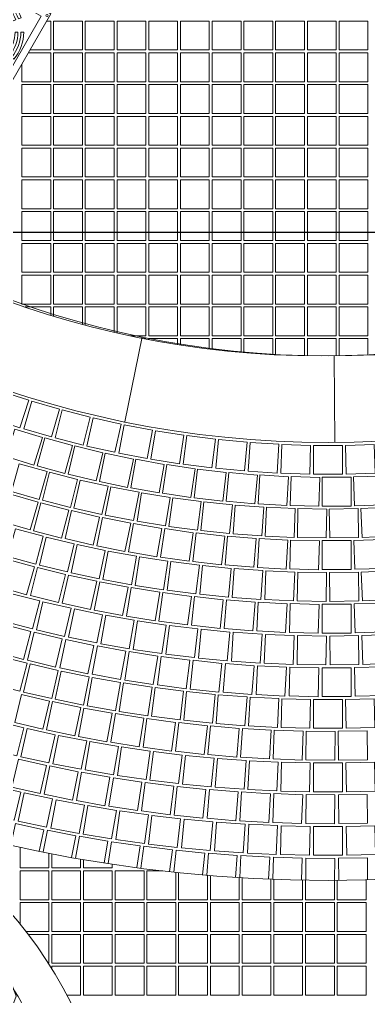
# Model space of a CAD drawing. Header units: millimetres. Extents: x -225363 to 347188, y -782467 to 813415.
# Drawn here: x 17877 to 19087, y 10280 to 13664 of the extents above; entities that cross this region are included whole.
import ezdxf

# ---------------------------------------------------------------- set-up
doc = ezdxf.new("R2010")
doc.units = ezdxf.units.MM
doc.set_wipeout_variables(frame=1)
doc.layers.add('0.06 Trả nước', color=3, linetype='Continuous')
doc.layers.add('Xref SCN', color=8, linetype='Continuous', lineweight=0)

# ---------------------------------------------------------------- blocks, each defined once
blk = doc.blocks.new('*U32')
at = {"layer": 'Xref SCN'}
blk.add_lwpolyline([(0, -150), (0, 150)], dxfattribs=at)
blk = doc.blocks.new('*U33')
at = {"layer": 'Xref SCN', "lineweight": -2}
for p, rotation in [((68159.5, -1124.1), 168.0000000000001), ((68856, -1197.4), 180)]:
    blk.add_blockref('*U32', p, dxfattribs=dict(at, rotation=rotation))
blk = doc.blocks.new('A$C799b0ee6')
at = {"layer": 'Xref SCN', "ltscale": 3}
for points in [[(2160, 1160), (2260, 1160), (2260, 1060), (2160, 1060)], [(2270, 1160), (2370, 1160), (2370, 1060), (2270, 1060)], [(2380, 1160), (2480, 1160), (2480, 1060), (2380, 1060)], [(2490, 1160), (2590, 1160), (2590, 1060), (2490, 1060)], [(2600, 1160), (2700, 1160), (2700, 1060), (2600, 1060)], [(2710, 1160), (2810, 1160), (2810, 1060), (2710, 1060)], [(2820, 1160), (2920, 1160), (2920, 1060), (2820, 1060)], [(2930, 1160), (3030, 1160), (3030, 1060), (2930, 1060)], [(3040, 1160), (3140, 1160), (3140, 1060), (3040, 1060)], [(3150, 1160), (3250, 1160), (3250, 1060), (3150, 1060)], [(3260, 1160), (3360, 1160), (3360, 1060), (3260, 1060)], [(2160, 1050), (2260, 1050), (2260, 950), (2160, 950)], [(2270, 1050), (2370, 1050), (2370, 950), (2270, 950)], [(2380, 1050), (2480, 1050), (2480, 950), (2380, 950)], [(2490, 1050), (2590, 1050), (2590, 950), (2490, 950)], [(2600, 1050), (2700, 1050), (2700, 950), (2600, 950)], [(2710, 1050), (2810, 1050), (2810, 950), (2710, 950)], [(2820, 1050), (2920, 1050), (2920, 950), (2820, 950)], [(2930, 1050), (3030, 1050), (3030, 950), (2930, 950)], [(3040, 1050), (3140, 1050), (3140, 950), (3040, 950)], [(3150, 1050), (3250, 1050), (3250, 950), (3150, 950)], [(3260, 1050), (3360, 1050), (3360, 950), (3260, 950)], [(2160, 940), (2260, 940), (2260, 840), (2160, 840)], [(2270, 940), (2370, 940), (2370, 840), (2270, 840)], [(2380, 940), (2480, 940), (2480, 840), (2380, 840)], [(2490, 940), (2590, 940), (2590, 840), (2490, 840)], [(2600, 940), (2700, 940), (2700, 840), (2600, 840)], [(2710, 940), (2810, 940), (2810, 840), (2710, 840)], [(2820, 940), (2920, 940), (2920, 840), (2820, 840)], [(2930, 940), (3030, 940), (3030, 840), (2930, 840)], [(3040, 940), (3140, 940), (3140, 840), (3040, 840)], [(3150, 940), (3250, 940), (3250, 840), (3150, 840)], [(3260, 940), (3360, 940), (3360, 840), (3260, 840)], [(2160, 830), (2260, 830), (2260, 730), (2160, 730)], [(2270, 830), (2370, 830), (2370, 730), (2270, 730)], [(2380, 830), (2480, 830), (2480, 730), (2380, 730)], [(2490, 830), (2590, 830), (2590, 730), (2490, 730)], [(2600, 830), (2700, 830), (2700, 730), (2600, 730)], [(2710, 830), (2810, 830), (2810, 730), (2710, 730)], [(2820, 830), (2920, 830), (2920, 730), (2820, 730)], [(2930, 830), (3030, 830), (3030, 730), (2930, 730)], [(3040, 830), (3140, 830), (3140, 730), (3040, 730)], [(3150, 830), (3250, 830), (3250, 730), (3150, 730)], [(3260, 830), (3360, 830), (3360, 730), (3260, 730)], [(2160, 720), (2260, 720), (2260, 620), (2160, 620)], [(2270, 720), (2370, 720), (2370, 620), (2270, 620)], [(2380, 720), (2480, 720), (2480, 620), (2380, 620)], [(2490, 720), (2590, 720), (2590, 620), (2490, 620)], [(2600, 720), (2700, 720), (2700, 620), (2600, 620)], [(2710, 720), (2810, 720), (2810, 620), (2710, 620)], [(2820, 720), (2920, 720), (2920, 620), (2820, 620)], [(2930, 720), (3030, 720), (3030, 620), (2930, 620)], [(3040, 720), (3140, 720), (3140, 620), (3040, 620)], [(3150, 720), (3250, 720), (3250, 620), (3150, 620)], [(3260, 720), (3360, 720), (3360, 620), (3260, 620)], [(2160, 610), (2260, 610), (2260, 510), (2160, 510)], [(2270, 610), (2370, 610), (2370, 510), (2270, 510)], [(2380, 610), (2480, 610), (2480, 510), (2380, 510)], [(2490, 610), (2590, 610), (2590, 510), (2490, 510)], [(2600, 610), (2700, 610), (2700, 510), (2600, 510)], [(2710, 610), (2810, 610), (2810, 510), (2710, 510)], [(2820, 610), (2920, 610), (2920, 510), (2820, 510)], [(2930, 610), (3030, 610), (3030, 510), (2930, 510)], [(3040, 610), (3140, 610), (3140, 510), (3040, 510)], [(3150, 610), (3250, 610), (3250, 510), (3150, 510)], [(3260, 610), (3360, 610), (3360, 510), (3260, 510)], [(2160, 500), (2260, 500), (2260, 400), (2160, 400)], [(2270, 500), (2370, 500), (2370, 400), (2270, 400)], [(2380, 500), (2480, 500), (2480, 400), (2380, 400)], [(2490, 500), (2590, 500), (2590, 400), (2490, 400)], [(2600, 500), (2700, 500), (2700, 400), (2600, 400)], [(2710, 500), (2810, 500), (2810, 400), (2710, 400)], [(2820, 500), (2920, 500), (2920, 400), (2820, 400)], [(2930, 500), (3030, 500), (3030, 400), (2930, 400)], [(3040, 500), (3140, 500), (3140, 400), (3040, 400)], [(3150, 500), (3250, 500), (3250, 400), (3150, 400)], [(3260, 500), (3360, 500), (3360, 400), (3260, 400)], [(2160, 390), (2260, 390), (2260, 290), (2160, 290)], [(2270, 390), (2370, 390), (2370, 290), (2270, 290)], [(2380, 390), (2480, 390), (2480, 290), (2380, 290)], [(2490, 390), (2590, 390), (2590, 290), (2490, 290)], [(2600, 390), (2700, 390), (2700, 290), (2600, 290)], [(2710, 390), (2810, 390), (2810, 290), (2710, 290)], [(2820, 390), (2920, 390), (2920, 290), (2820, 290)], [(2930, 390), (3030, 390), (3030, 290), (2930, 290)], [(3040, 390), (3140, 390), (3140, 290), (3040, 290)], [(3150, 390), (3250, 390), (3250, 290), (3150, 290)], [(3260, 390), (3360, 390), (3360, 290), (3260, 290)], [(2160, 280), (2260, 280), (2260, 180), (2160, 180)], [(2270, 280), (2370, 280), (2370, 180), (2270, 180)], [(2380, 280), (2480, 280), (2480, 180), (2380, 180)], [(2490, 280), (2590, 280), (2590, 180), (2490, 180)], [(2600, 280), (2700, 280), (2700, 180), (2600, 180)], [(2710, 280), (2810, 280), (2810, 180), (2710, 180)], [(2820, 280), (2920, 280), (2920, 180), (2820, 180)], [(2930, 280), (3030, 280), (3030, 180), (2930, 180)], [(3040, 280), (3140, 280), (3140, 180), (3040, 180)], [(3150, 280), (3250, 280), (3250, 180), (3150, 180)], [(3260, 280), (3360, 280), (3360, 180), (3260, 180)], [(2600, 170), (2700, 170), (2700, 70), (2600, 70)], [(2710, 170), (2810, 170), (2810, 70), (2710, 70)], [(2820, 170), (2920, 170), (2920, 70), (2820, 70)], [(2930, 170), (3030, 170), (3030, 70), (2930, 70)], [(3040, 170), (3140, 170), (3140, 70), (3040, 70)], [(3150, 170), (3250, 170), (3250, 70), (3150, 70)], [(3260, 170), (3360, 170), (3360, 70), (3260, 70)]]:
    blk.add_lwpolyline(points, close=True, dxfattribs=at)
for points in [[(2170.9, 170), (2260, 170), (2260, 141.2)], [(2270, 138.1), (2270, 170), (2370, 170), (2370, 109.5)], [(2380, 106.8), (2380, 170), (2480, 170), (2480, 82)], [(2490, 79.8), (2490, 170), (2590, 170), (2590, 70), (2534.3, 70)], [(2583.2, 60), (2590, 60), (2590, 58.7)], [(2600, 56.8), (2600, 60), (2700, 60), (2700, 39.3)], [(2710, 37.7), (2710, 60), (2810, 60), (2810, 23.9)], [(2820, 22.6), (2820, 60), (2920, 60), (2920, 12.3)], [(2930, 11.4), (2930, 60), (3030, 60), (3030, 4.5)], [(3040, 4), (3040, 60), (3140, 60), (3140, 0.6)], [(3150, 0.4), (3150, 60), (3250, 60), (3250, 0.4)], [(3260, 0.6), (3260, 60), (3360, 60), (3360, 4)]]:
    blk.add_lwpolyline(points, dxfattribs=at)
at = {"layer": 'Xref SCN'}
blk.add_circle((3200, 3200), 3200, dxfattribs=at)
blk = doc.blocks.new('A$C1eec7c62')
blk.add_wipeout([(0, 350), (350, 350), (350, 0), (0, 0)]).dxf.layer = 'Xref SCN'
at = {"layer": 'Xref SCN'}
h = blk.add_hatch(color=256, dxfattribs=at)
edge = h.paths.add_edge_path()
edge.add_ellipse((130.9, 205.1), major_axis=(-6.6, 4.5), ratio=1, start_angle=0, end_angle=360)
h = blk.add_hatch(color=256, dxfattribs=at)
edge = h.paths.add_edge_path()
edge.add_ellipse((151.8, 223.1), major_axis=(-6.6, 4.5), ratio=1, start_angle=0, end_angle=360)
h = blk.add_hatch(color=256, dxfattribs=at)
edge = h.paths.add_edge_path()
edge.add_ellipse((179, 228.3), major_axis=(-6.6, 4.5), ratio=1, start_angle=0, end_angle=360)
h = blk.add_hatch(color=256, dxfattribs=at)
edge = h.paths.add_edge_path()
edge.add_ellipse((205.1, 219.1), major_axis=(-6.6, 4.5), ratio=1, start_angle=0, end_angle=360)
h = blk.add_hatch(color=256, dxfattribs=at)
edge = h.paths.add_edge_path()
edge.add_ellipse((223.1, 198.2), major_axis=(-6.6, 4.5), ratio=1, start_angle=0, end_angle=360)
h = blk.add_hatch(color=256, dxfattribs=at)
edge = h.paths.add_edge_path()
edge.add_ellipse((121.7, 179), major_axis=(-6.6, 4.5), ratio=1, start_angle=0, end_angle=360)
h = blk.add_hatch(color=256, dxfattribs=at)
edge = h.paths.add_edge_path()
edge.add_ellipse((228.3, 171), major_axis=(-6.6, 4.5), ratio=1, start_angle=0, end_angle=360)
h = blk.add_hatch(color=256, dxfattribs=at)
edge = h.paths.add_edge_path()
edge.add_ellipse((126.9, 151.8), major_axis=(-6.6, 4.5), ratio=1, start_angle=0, end_angle=360)
h = blk.add_hatch(color=256, dxfattribs=at)
edge = h.paths.add_edge_path()
edge.add_ellipse((144.9, 130.9), major_axis=(-6.6, 4.5), ratio=1, start_angle=0, end_angle=360)
h = blk.add_hatch(color=256, dxfattribs=at)
edge = h.paths.add_edge_path()
edge.add_ellipse((219.1, 144.9), major_axis=(-6.6, 4.5), ratio=1, start_angle=0, end_angle=360)
h = blk.add_hatch(color=256, dxfattribs=at)
edge = h.paths.add_edge_path()
edge.add_ellipse((171, 121.7), major_axis=(-6.6, 4.5), ratio=1, start_angle=0, end_angle=360)
h = blk.add_hatch(color=256, dxfattribs=at)
edge = h.paths.add_edge_path()
edge.add_ellipse((198.2, 126.9), major_axis=(-6.6, 4.5), ratio=1, start_angle=0, end_angle=360)
for p, q in [((0, 350), (350, 350)), ((350, 0), (350, 350)), ((355, 350), (355, 350)), ((355, 350), (355, 350)), ((236.1, 247.8), (268.2, 286.1)), ((92.7, 222.5), (49.4, 247.5)), ((170.7, 256.3), (170.5, 254.2)), ((170.5, 254.2), (172.3, 253)), ((172.6, 257.2), (170.7, 256.3)), ((172.3, 253), (174.2, 253.9)), ((174.3, 256), (172.6, 257.2)), ((174.2, 253.9), (174.3, 256)), ((257.3, 222.5), (300.6, 247.5)), ((102.6, 214), (102.4, 211.9)), ((102.4, 211.9), (104.2, 210.7)), ((104.5, 215), (102.6, 214)), ((104.2, 210.7), (106.1, 211.6)), ((106.2, 213.8), (104.5, 215)), ((106.1, 211.6), (106.2, 213.8)), ((241.4, 218.5), (241.2, 216.4)), ((241.2, 216.4), (242.9, 215.2)), ((243.3, 219.4), (241.4, 218.5)), ((242.9, 215.2), (244.9, 216.1)), ((245, 218.2), (243.3, 219.4)), ((244.9, 216.1), (245, 218.2)), ((81.4, 191.5), (32.2, 200.2)), ((149.5, 193.7), (148.3, 192)), ((148.3, 192), (149.2, 190)), ((149.2, 190), (151.3, 189.9)), ((151.6, 193.5), (149.5, 193.7)), ((151.3, 189.9), (152.5, 191.6)), ((152.5, 191.6), (151.6, 193.5)), ((190, 200.8), (189.9, 198.7)), ((189.9, 198.7), (191.6, 197.5)), ((191.9, 201.7), (190, 200.8)), ((191.6, 197.5), (193.5, 198.4)), ((193.7, 200.5), (191.9, 201.7)), ((193.5, 198.4), (193.7, 200.5)), ((156.5, 151.6), (156.3, 149.5)), ((156.3, 149.5), (158, 148.3)), ((158.4, 152.5), (156.5, 151.6)), ((158, 148.3), (160, 149.2)), ((160.1, 151.3), (158.4, 152.5)), ((160, 149.2), (160.1, 151.3)), ((198.7, 160.1), (197.5, 158.4)), ((197.5, 158.4), (198.4, 156.5)), ((198.4, 156.5), (200.5, 156.3)), ((200.8, 160), (198.7, 160.1)), ((200.5, 156.3), (201.7, 158.1)), ((201.7, 158.1), (200.8, 160)), ((243.9, 138.4), (243.8, 136.2)), ((243.8, 136.2), (245.5, 135)), ((245.8, 139.3), (243.9, 138.4)), ((245.5, 135), (247.4, 136)), ((247.6, 138.1), (245.8, 139.3)), ((247.4, 136), (247.6, 138.1)), ((105.1, 133.9), (105, 131.8)), ((105, 131.8), (106.7, 130.6)), ((107.1, 134.8), (105.1, 133.9)), ((106.7, 130.6), (108.6, 131.5)), ((108.8, 133.6), (107.1, 134.8)), ((108.6, 131.5), (108.8, 133.6)), ((175, 80), (175, 30)), ((175.8, 96.1), (175.7, 94)), ((175.7, 94), (177.4, 92.8)), ((177.7, 97), (175.8, 96.1)), ((177.4, 92.8), (179.3, 93.7)), ((179.5, 95.8), (177.7, 97)), ((179.3, 93.7), (179.5, 95.8)), ((207.5, 85.7), (224.6, 38.7)), ((0, 0), (350, 0))]:
    blk.add_line(p, q, dxfattribs=at)
for points in [[(0, 350), (350, 350), (350, 0), (0, 0), (0, 350)], [(125.4, 311.3), (128.8, 301.9)], [(175, 320), (175, 310)], [(132.2, 292.5), (135.7, 283.1)], [(139.1, 273.7), (142.5, 264.3)], [(175, 300), (175, 290)], [(175, 280), (175, 270)], [(278.4, 156.8), (268.6, 158.5)], [(298.1, 153.3), (288.3, 155)], [(317.8, 149.8), (307.9, 151.6)], [(49.4, 102.5), (58.1, 107.5)], [(66.7, 112.5), (75.4, 117.5)], [(84.1, 122.5), (92.7, 127.5)], [(107.5, 94.6), (113.9, 102.2)], [(265.9, 122.5), (257.3, 127.5)], [(283.3, 112.5), (274.6, 117.5)], [(300.6, 102.5), (291.9, 107.5)], [(81.8, 63.9), (88.2, 71.6)], [(94.6, 79.2), (101.1, 86.9)]]:
    blk.add_lwpolyline(points, dxfattribs=at)
at = {"layer": 'Xref SCN', "ltscale": 0.2}
blk.add_lwpolyline([(25, 325), (325, 325), (325, 25), (25, 25)], close=True, dxfattribs=at)
at = {"layer": 'Xref SCN'}
for centre, radius in [((7.4, 335.1), 4), ((338.1, 335.1), 4), ((175, 175), 70), ((175, 253.9), 4), ((106.6, 214.5), 4), ((243.4, 214.5), 4), ((106.6, 135.5), 4), ((243.4, 135.5), 4), ((175, 96.1), 4), ((8.1, 12), 4), ((337, 9), 4)]:
    blk.add_circle(centre, radius, dxfattribs=at)
for radius, start, end in [(145, 109.9999, 150.0001), (145, 50.0002, 90), (135, 50.0002, 90), (135, 109.9999, 150.0001), (125, 109.9999, 150.0001), (115, 109.9999, 150.0001), (105, 109.9999, 150.0001), (125, 50.0002, 90), (115, 50.0002, 90), (105, 50.0002, 90), (95, 109.9999, 150.0001), (95, 50.0002, 90), (125, 350.0001, 29.9999), (135, 350.0001, 29.9999), (145, 350.0001, 29.9999), (95, 350.0001, 29.9999), (105, 350.0001, 29.9999), (115, 350.0001, 29.9999), (145, 170.0001, 209.9999), (135, 170.0001, 209.9999), (125, 170.0001, 209.9999), (115, 170.0001, 209.9999), (105, 170.0001, 209.9999), (95, 170.0001, 209.9999), (95, 230.0002, 270), (95, 289.9999, 330.0001), (105, 289.9999, 330.0001), (115, 289.9999, 330.0001), (125, 289.9999, 330.0001), (135, 289.9999, 330.0001), (145, 289.9999, 330.0001), (135, 230.0002, 270), (125, 230.0002, 270), (115, 230.0002, 270), (105, 230.0002, 270), (145, 230.0002, 270)]:
    blk.add_arc((175, 175), radius, start, end, dxfattribs=at)
for centre, major_axis, start_param, end_param in [((175, 175), (-70.1, 47.8), 0.000003, 6.283188), ((175, 175), (-57.9, 39.5), 0.000003, 6.283188), ((172.4, 255.1), (-2.65, 1.81), -0.000044, 6.283141), ((179, 228.3), (-7.13, 4.86), -0.000014, 6.283171), ((104.3, 212.8), (-2.65, 1.81), -5.868028889799426e-05, 6.283126626890688), ((130.9, 205.1), (-7.13, 4.86), 0.000026, 6.283211), ((175, 175), (-30.3, 20.7), -0.000005, 6.28318), ((151.8, 223.1), (-7.13, 4.86), -1.475791678839933e-05, 6.283170549262798), ((191.8, 199.6), (-2.65, 1.81), 0.000045, 6.28323), ((205.1, 219.1), (-7.13, 4.86), 0.000026, 6.283211), ((223.1, 198.2), (-7.13, 4.86), -0.000019, 6.283166), ((243.1, 217.3), (-2.65, 1.81), 0.000045, 6.28323), ((121.7, 179), (-7.13, 4.86), -0.00001, 6.283175), ((150.4, 191.8), (-2.65, 1.81), -0.000044, 6.283141), ((175, 175), (-18.9, 12.9), -0.000003, 6.283182), ((175, 175), (-15.6, 10.6), 7.286986740018264e-06, 6.283192594166326), ((175, 175), (-12.3, 8.4), -0.000003, 6.283182), ((175, 175), (-8.92, 6.09), 1.922862289727156e-05, 6.283204535802484), ((175, 175), (-5.58, 3.81), 5.369205818617218e-06, 6.283190676385405), ((228.3, 171), (-7.13, 4.86), 0.000026, 6.283211), ((106.9, 132.7), (-2.65, 1.81), -4.668868484158928e-05, 6.283138618494744), ((126.9, 151.8), (-7.13, 4.86), 0.000026, 6.283211), ((144.9, 130.9), (-7.13, 4.86), -0.000019, 6.283166), ((158.2, 150.4), (-2.65, 1.81), 0.000031, 6.283216), ((198.2, 126.9), (-7.13, 4.86), -1.380038722897936e-05, 6.283171506792357), ((199.6, 158.2), (-2.65, 1.81), 0.000045, 6.28323), ((219.1, 144.9), (-7.13, 4.86), -0.000014, 6.283171), ((245.7, 137.2), (-2.65, 1.81), -0.000044, 6.283141), ((171, 121.7), (-7.13, 4.86), 0.000014, 6.283199), ((177.6, 94.9), (-2.65, 1.81), -0.000044, 6.283141)]:
    blk.add_ellipse(centre, major_axis=major_axis, ratio=1, start_param=start_param, end_param=end_param, dxfattribs=at)
at = {"layer": 'Xref SCN', "ltscale": 300}
for centre, start_param, end_param in [((130.9, 205.1), 0.108264, 6.391449), ((151.8, 223.1), -0.415302, 5.867883), ((179, 228.3), -0.938898, 5.344287), ((205.1, 219.1), -1.462493555558416, 4.82069175162117), ((223.1, 198.2), 4.297085, 10.58027), ((121.7, 179), 0.6318992119766498, 6.915084519156236), ((228.3, 171), 3.773489, 10.056674), ((126.9, 151.8), 1.155512, 7.438697), ((144.9, 130.9), 1.679084, 7.962269), ((198.2, 126.9), 2.726291, 9.009476), ((219.1, 144.9), 3.249895256356988, 9.533080563536574), ((171, 121.7), 2.202694423981698, 8.485879731161283)]:
    blk.add_ellipse(centre, major_axis=(-6.6, 4.5), ratio=1, start_param=start_param, end_param=end_param, dxfattribs=at)
blk = doc.blocks.new('*U72')
at = {"layer": 'Xref SCN', "ltscale": 3}
blk.add_blockref('A$C1eec7c62', (-177.5, -175), dxfattribs=at)
blk = doc.blocks.new('*U73')
at = {"layer": 'Xref SCN', "lineweight": -2, "rotation": 120}
blk.add_blockref('*U72', (1255670.1, 376515.6), dxfattribs=at)
blk = doc.blocks.new('A$C2f154b3d')
at = {"layer": 'Xref SCN'}
for radius in [3500, 3200]:
    blk.add_circle((3500, 3500), radius, dxfattribs=at)
at = {"layer": 'Xref SCN', "rotation": 0.385556068999002}
blk.add_blockref('*U33', (-65340, 884.1), dxfattribs=at)
at = {"layer": 'Xref SCN', "ltscale": 3}
blk.add_blockref('A$C799b0ee6', (278.5, 299.9), dxfattribs=at)
at = {"layer": 'Xref SCN', "rotation": 30}
blk.add_blockref('*U73', (-896886.6, -952484.3), dxfattribs=at)
blk = doc.blocks.new('A$Cf999fc33')
at = {"layer": 'Xref SCN', "ltscale": 100}
for points in [[(73.8, 192), (72.9, 226.1), (69.8, 260.7), (91.3, 250.4), (102.2, 189.5), (118.9, 226.3), (111.2, 262.2), (95.5, 295.2), (81.4, 306.1), (114.3, 302.5), (153.8, 268.1), (175, 209.5), (152.7, 179)], [(175.7, 221.4), (187.8, 249.7), (189.2, 292.9), (224.7, 252.3), (213.8, 228.5), (237.7, 246.5), (264.5, 266.2), (347.4, 259.4), (296.1, 229.1), (267.6, 212.3), (240.1, 171), (241.5, 139.2)], [(303.3, 200.7), (368.1, 208.2), (392.7, 238.1), (395.6, 249.5), (410.7, 223.8), (398.6, 185.8), (435.6, 207.7), (437.5, 233.8), (474.2, 207.5), (468.8, 158.1), (509.8, 176.6), (524.2, 214), (559.1, 171.1), (551.5, 132), (515, 102.7)], [(0, 186.8), (53.1, 149), (60.2, 110.9), (57.3, 99.6), (83, 114.7), (90.6, 153.9), (112.5, 116.8), (101.6, 93), (146.5, 98.4), (165.5, 144.3), (192.5, 108.3), (187.1, 68.6), (238.4, 89.3), (250.5, 127.2), (232.7, 170.5)], [(393.6, 129.1), (396.2, 92.2), (384.7, 66.1), (361.8, 43), (350.9, 28.9), (347.9, 82.9), (363.9, 98.1), (345.2, 100.5), (312.6, 67.8), (307.4, 47.4), (291.6, 70.7), (304.9, 103.6), (324.8, 115.4), (277.6, 100.9), (267.6, 52.7), (256.4, 75), (255, 116.4), (275.7, 149.8)], [(526.9, 111.7), (501.6, 50.6), (460.6, 41.8), (430.4, 27.8), (425.7, 0), (459.3, 17.9), (496.2, 10.9), (537.2, 29.3), (587.9, 57.4)]]:
    blk.add_lwpolyline(points, dxfattribs=at)
blk = doc.blocks.new('*U68')
at = {"layer": 'Xref SCN'}
blk.add_lwpolyline([(0, -150), (0, 150)], dxfattribs=at)
blk = doc.blocks.new('*U69')
at = {"layer": 'Xref SCN', "lineweight": -2}
for p, rotation in [((68159.5, -1124.1), 168.0000000000001), ((68856, -1197.4), 180)]:
    blk.add_blockref('*U68', p, dxfattribs=dict(at, rotation=rotation))
blk = doc.blocks.new('*U62')
at = {"layer": 'Xref SCN', "ltscale": 3}
blk.add_lwpolyline([(-50, 50), (50, 50), (50, -50), (-50, -50)], close=True, dxfattribs=at)
blk = doc.blocks.new('*U53')
at = {"layer": 'Xref SCN', "lineweight": -2}
for p, rotation in [((1121881.2, 394918.9), 162.0000000000001), ((1121988.1, 394886), 163.8), ((1122096, 394856.5), 165.6), ((1122204.8, 394830.4), 167.4000000000001), ((1122314.3, 394807.7), 169.2000000000001), ((1122424.4, 394788.5), 171.0000000000001), ((1122535.2, 394772.7), 172.8000000000001), ((1122646.3, 394760.5), 174.6000000000001), ((1122757.8, 394751.7), 176.4000000000002), ((1122869.5, 394746.4), 178.2000000000001), ((1122981.4, 394744.7), 180), ((1123093.2, 394746.4), 181.7999999999997)]:
    blk.add_blockref('*U62', p, dxfattribs=dict(at, rotation=rotation))
blk = doc.blocks.new('*U54')
at = {"layer": 'Xref SCN', "ltscale": 3}
blk.add_lwpolyline([(-50, 50), (50, 50), (50, -50), (-50, -50)], close=True, dxfattribs=at)
blk = doc.blocks.new('*U55')
at = {"layer": 'Xref SCN', "lineweight": -2}
for p, rotation in [((1121928.3, 394788.9), 162.8571428571428), ((1122033.9, 394758.9), 164.5714285714286), ((1122140.4, 394732.2), 166.2857142857142), ((1122247.7, 394708.6), 168.0000000000001), ((1122355.6, 394688.3), 169.7142857142857), ((1122464, 394671.2), 171.4285714285715), ((1122573, 394657.3), 173.1428571428572), ((1122682.3, 394646.7), 174.8571428571429), ((1122791.8, 394639.4), 176.5714285714287), ((1122901.5, 394635.4), 178.2857142857144), ((1123011.4, 394634.7), 180), ((1123121.1, 394637.2), 181.7142857142856)]:
    blk.add_blockref('*U54', p, dxfattribs=dict(at, rotation=rotation))
blk = doc.blocks.new('*U56')
at = {"layer": 'Xref SCN', "ltscale": 3}
blk.add_lwpolyline([(-50, 50), (50, 50), (50, -50), (-50, -50)], close=True, dxfattribs=at)
blk = doc.blocks.new('*U57')
at = {"layer": 'Xref SCN', "lineweight": -2}
for p, rotation in [((1121945.3, 394669.4), 164.093023255814), ((1122052, 394640.7), 165.7674418604652), ((1122159.5, 394615.1), 167.4418604651163), ((1122267.6, 394592.6), 169.1162790697675), ((1122376.4, 394573.4), 170.7906976744187), ((1122485.7, 394557.3), 172.4651162790699), ((1122595.4, 394544.4), 174.139534883721), ((1122705.4, 394534.7), 175.8139534883722), ((1122815.7, 394528.3), 177.4883720930233), ((1122926.1, 394525.1), 179.1627906976747), ((1123036.6, 394525.1), 180.8372093023253), ((1123147, 394528.3), 182.5116279069765)]:
    blk.add_blockref('*U56', p, dxfattribs=dict(at, rotation=rotation))
blk = doc.blocks.new('*U58')
at = {"layer": 'Xref SCN', "ltscale": 3}
blk.add_lwpolyline([(-50, 50), (50, 50), (50, -50), (-50, -50)], close=True, dxfattribs=at)
blk = doc.blocks.new('*U59')
at = {"layer": 'Xref SCN', "lineweight": -2}
for p, rotation in [((1121914.2, 394563.8), 163.6363636363637), ((1122021.5, 394534.8), 165.2727272727274), ((1122129.5, 394509), 166.909090909091), ((1122238.2, 394486.2), 168.5454545454546), ((1122347.6, 394466.5), 170.1818181818182), ((1122457.4, 394450), 171.8181818181819), ((1122567.7, 394436.6), 173.4545454545456), ((1122678.4, 394426.4), 175.0909090909093), ((1122789.2, 394419.3), 176.7272727272728), ((1122900.3, 394415.4), 178.3636363636366), ((1123011.4, 394414.7), 180), ((1123122.4, 394417.1), 181.6363636363634)]:
    blk.add_blockref('*U58', p, dxfattribs=dict(at, rotation=rotation))
blk = doc.blocks.new('*U60')
at = {"layer": 'Xref SCN', "ltscale": 3}
blk.add_lwpolyline([(-50, 50), (50, 50), (50, -50), (-50, -50)], close=True, dxfattribs=at)
blk = doc.blocks.new('*U61')
at = {"layer": 'Xref SCN', "lineweight": -2}
for p, rotation in [((1121932.6, 394444.6), 164.8000000000001), ((1122040.8, 394416.8), 166.4000000000001), ((1122149.7, 394392.1), 168.0000000000001), ((1122259.3, 394370.4), 169.6), ((1122369.4, 394351.7), 171.2), ((1122480, 394336.2), 172.8000000000001), ((1122591, 394323.7), 174.4000000000001), ((1122702.3, 394314.4), 176.0000000000002), ((1122813.8, 394308.2), 177.6000000000001), ((1122925.5, 394305), 179.2000000000001), ((1123037.2, 394305), 180.7999999999999), ((1123148.9, 394308.2), 182.3999999999999)]:
    blk.add_blockref('*U60', p, dxfattribs=dict(at, rotation=rotation))
blk = doc.blocks.new('*U35')
at = {"layer": 'Xref SCN', "ltscale": 3}
blk.add_lwpolyline([(-50, 50), (50, 50), (50, -50), (-50, -50)], close=True, dxfattribs=at)
blk = doc.blocks.new('*U36')
at = {"layer": 'Xref SCN', "lineweight": -2}
for p, rotation in [((1121901.4, 394339), 164.3478260869566), ((1122010.1, 394311), 165.9130434782609), ((1122119.5, 394285.9), 167.4782608695653), ((1122229.6, 394263.9), 169.0434782608696), ((1122340.3, 394244.8), 170.6086956521739), ((1122451.4, 394228.9), 172.1739130434783), ((1122563, 394215.9), 173.7391304347828), ((1122674.8, 394206), 175.304347826087), ((1122786.9, 394199.1), 176.8695652173914), ((1122899.1, 394195.4), 178.434782608696), ((1123011.4, 394194.7), 180), ((1123123.6, 394197), 181.565217391304)]:
    blk.add_blockref('*U35', p, dxfattribs=dict(at, rotation=rotation))
blk = doc.blocks.new('*U37')
at = {"layer": 'Xref SCN', "ltscale": 3}
blk.add_lwpolyline([(-50, 50), (50, 50), (50, -50), (-50, -50)], close=True, dxfattribs=at)
blk = doc.blocks.new('*U38')
at = {"layer": 'Xref SCN', "lineweight": -2}
for p, rotation in [((1121921, 394220.1), 165.4468085106383), ((1122030.5, 394193.2), 166.9787234042554), ((1122140.8, 394169.2), 168.5106382978724), ((1122251.6, 394148.2), 170.0425531914894), ((1122363, 394130.2), 171.5744680851064), ((1122474.8, 394115.2), 173.1063829787234), ((1122587, 394103.1), 174.6382978723404), ((1122699.5, 394094.1), 176.1702127659576), ((1122812.2, 394088), 177.7021276595748), ((1122924.9, 394085), 179.2340425531921), ((1123037.8, 394085), 180.7659574468079), ((1123150.5, 394088), 182.2978723404256)]:
    blk.add_blockref('*U37', p, dxfattribs=dict(at, rotation=rotation))
blk = doc.blocks.new('*U39')
at = {"layer": 'Xref SCN', "ltscale": 3}
blk.add_lwpolyline([(-50, 50), (50, 50), (50, -50), (-50, -50)], close=True, dxfattribs=at)
blk = doc.blocks.new('*U40')
at = {"layer": 'Xref SCN', "lineweight": -2}
for p, rotation in [((1121889.6, 394114.4), 165), ((1121999.7, 394087.3), 166.5000000000001), ((1122110.4, 394063), 168.0000000000001), ((1122221.8, 394041.7), 169.5), ((1122333.6, 394023.3), 171), ((1122445.9, 394007.8), 172.5000000000001), ((1122558.6, 393995.2), 174), ((1122671.5, 393985.6), 175.5), ((1122784.7, 393979), 177.0000000000001), ((1122898, 393975.4), 178.5000000000005), ((1123011.4, 393974.7), 180), ((1123124.7, 393976.9), 181.4999999999998)]:
    blk.add_blockref('*U39', p, dxfattribs=dict(at, rotation=rotation))
blk = doc.blocks.new('*U41')
at = {"layer": 'Xref SCN', "ltscale": 3}
blk.add_lwpolyline([(-50, 50), (50, 50), (50, -50), (-50, -50)], close=True, dxfattribs=at)
blk = doc.blocks.new('*U42')
at = {"layer": 'Xref SCN', "lineweight": -2}
for p, rotation in [((1121877.2, 394004.1), 165.6000000000001), ((1121985.6, 393977.8), 167.04), ((1122094.6, 393954.1), 168.48), ((1122204.2, 393933.2), 169.92), ((1122314.3, 393915), 171.3600000000001), ((1122424.9, 393899.7), 172.8000000000001), ((1122535.7, 393887.1), 174.2400000000002), ((1122646.9, 393877.3), 175.6800000000002), ((1122758.3, 393870.3), 177.1200000000001), ((1122869.8, 393866.1), 178.5600000000001), ((1122981.4, 393864.7), 180), ((1123092.9, 393866.1), 181.4399999999996)]:
    blk.add_blockref('*U41', p, dxfattribs=dict(at, rotation=rotation))
blk = doc.blocks.new('*U43')
at = {"layer": 'Xref SCN', "ltscale": 3}
blk.add_lwpolyline([(-50, 50), (50, 50), (50, -50), (-50, -50)], close=True, dxfattribs=at)
blk = doc.blocks.new('*U44')
at = {"layer": 'Xref SCN', "lineweight": -2}
for p, rotation in [((1121955.2, 393871.8), 166.5882352941177), ((1122064.7, 393847.8), 168.0000000000001), ((1122174.8, 393826.6), 169.4117647058824), ((1122285.4, 393808.1), 170.8235294117648), ((1122396.3, 393792.3), 172.2352941176472), ((1122507.7, 393779.3), 173.6470588235295), ((1122619.3, 393769), 175.0588235294119), ((1122731.2, 393761.4), 176.4705882352942), ((1122843.2, 393756.7), 177.8823529411767), ((1122955.3, 393754.6), 179.2941176470596), ((1123067.4, 393755.4), 180.705882352941)]:
    blk.add_blockref('*U43', p, dxfattribs=dict(at, rotation=rotation))
blk = doc.blocks.new('*U45')
at = {"layer": 'Xref SCN', "ltscale": 3}
blk.add_lwpolyline([(-50, 50), (50, 50), (50, -50), (-50, -50)], close=True, dxfattribs=at)
blk = doc.blocks.new('*U46')
at = {"layer": 'Xref SCN', "lineweight": -2}
for p, rotation in [((1121866.1, 393780.1), 166.1538461538462), ((1121975.8, 393754.4), 167.5384615384616), ((1122086, 393731.5), 168.9230769230769), ((1122196.8, 393711.2), 170.3076923076923), ((1122308, 393693.6), 171.6923076923077), ((1122419.6, 393678.6), 173.0769230769232), ((1122531.6, 393666.4), 174.4615384615385), ((1122643.8, 393656.9), 175.8461538461539), ((1122756.2, 393650.1), 177.2307692307693), ((1122868.7, 393646), 178.6153846153851), ((1122981.4, 393644.7), 180), ((1123094, 393646), 181.3846153846149)]:
    blk.add_blockref('*U45', p, dxfattribs=dict(at, rotation=rotation))
blk = doc.blocks.new('*U47')
at = {"layer": 'Xref SCN', "ltscale": 3}
blk.add_lwpolyline([(-50, 50), (50, 50), (50, -50), (-50, -50)], close=True, dxfattribs=at)
blk = doc.blocks.new('*U48')
at = {"layer": 'Xref SCN', "lineweight": -2}
for p, rotation in [((1121945.2, 393648.4), 167.0943396226415), ((1122055.9, 393625.2), 168.4528301886792), ((1122167.1, 393604.6), 169.8113207547169), ((1122278.8, 393586.6), 171.1698113207548), ((1122390.8, 393571.3), 172.5283018867925), ((1122503.2, 393558.6), 173.8867924528302), ((1122615.9, 393548.6), 175.2452830188681), ((1122728.7, 393541.3), 176.6037735849058), ((1122841.7, 393536.6), 177.9622641509436), ((1122954.8, 393534.6), 179.3207547169815), ((1123067.9, 393535.3), 180.679245283018)]:
    blk.add_blockref('*U47', p, dxfattribs=dict(at, rotation=rotation))
blk = doc.blocks.new('*U49')
at = {"layer": 'Xref SCN', "ltscale": 3}
blk.add_lwpolyline([(-50, 50), (50, 50), (50, -50), (-50, -50)], close=True, dxfattribs=at)
blk = doc.blocks.new('*U50')
at = {"layer": 'Xref SCN', "lineweight": -2}
for p, rotation in [((1121855.9, 393556.2), 166.6666666666667), ((1121966.7, 393531.3), 168.0000000000001), ((1122078.1, 393509), 169.3333333333334), ((1122189.9, 393489.3), 170.6666666666667), ((1122302.2, 393472.1), 172), ((1122414.8, 393457.7), 173.3333333333333), ((1122527.8, 393445.8), 174.6666666666667), ((1122640.9, 393436.5), 176.0000000000002), ((1122754.3, 393429.9), 177.3333333333335), ((1122867.8, 393426), 178.6666666666668), ((1122981.4, 393424.7), 180), ((1123094.9, 393426), 181.3333333333332)]:
    blk.add_blockref('*U49', p, dxfattribs=dict(at, rotation=rotation))
blk = doc.blocks.new('*U51')
at = {"layer": 'Xref SCN', "ltscale": 3}
blk.add_lwpolyline([(50, 38.3), (50, -38.3), (-50, -38.3), (-50, 37.7)], dxfattribs=at)
blk = doc.blocks.new('*U52')
at = {"layer": 'Xref SCN', "lineweight": -2}
for p, rotation in [((1121938.5, 393436.7), 167.5636363636363), ((1122050, 393414.2), 168.8727272727273), ((1122162, 393394.2), 170.1818181818182), ((1122274.4, 393376.7), 171.4909090909091), ((1122387.2, 393361.9), 172.8), ((1122500.2, 393349.6), 174.109090909091), ((1122613.6, 393339.9), 175.4181818181819), ((1122727.1, 393332.8), 176.7272727272727), ((1122840.8, 393328.3), 178.0363636363638), ((1122954.5, 393326.3), 179.3454545454552), ((1123068.2, 393327), 180.6545454545454)]:
    blk.add_blockref('*U51', p, dxfattribs=dict(at, rotation=rotation))
blk = doc.blocks.new('A$C5a1e36a9')
at = {"layer": 'Xref SCN'}
blk.add_circle((5016.6, 5016.6), 5016.6, dxfattribs=at)
for name in ['*U52', '*U50', '*U48', '*U46', '*U44', '*U42', '*U40', '*U38', '*U36', '*U61', '*U59', '*U57', '*U55', '*U53']:
    blk.add_blockref(name, (-1117964.7, -393288), dxfattribs=at)
blk = doc.blocks.new('A$C997e597b')
at = {"layer": 'Xref SCN', "ltscale": 3}
for points in [[(14290.7, 5001.4), (14290.7, 4950), (14190.7, 4950), (14190.7, 5022.2)], [(14400.7, 4981.1), (14400.7, 4950), (14300.7, 4950), (14300.7, 4999.5)], [(14510.7, 4963.2), (14510.7, 4950), (14410.7, 4950), (14410.7, 4979.3)], [(14730.7, 4935), (14730.7, 4840), (14630.7, 4840), (14630.7, 4940), (14685.7, 4940)], [(14840.7, 4924.6), (14840.7, 4840), (14740.7, 4840), (14740.7, 4934)], [(14950.7, 4916.6), (14950.7, 4840), (14850.7, 4840), (14850.7, 4923.8)], [(15060.7, 4911.1), (15060.7, 4840), (14960.7, 4840), (14960.7, 4916)], [(15170.7, 4908), (15170.7, 4840), (15070.7, 4840), (15070.7, 4910.7)], [(15280.7, 4907.2), (15280.7, 4840), (15180.7, 4840), (15180.7, 4907.8)], [(15390.7, 4908.9), (15390.7, 4840), (15290.7, 4840), (15290.7, 4907.3)], [(14190.7, 4755.9), (14190.7, 4830), (14290.7, 4830), (14290.7, 4730), (14211.3, 4730)], [(14219, 4720), (14290.7, 4720), (14290.7, 4620), (14289, 4620)], [(14300.7, 4601.4), (14300.7, 4610), (14400.7, 4610), (14400.7, 4510), (14353, 4510)]]:
    blk.add_lwpolyline(points, dxfattribs=at)
for points in [[(14190.7, 4940), (14290.7, 4940), (14290.7, 4840), (14190.7, 4840)], [(14300.7, 4940), (14400.7, 4940), (14400.7, 4840), (14300.7, 4840)], [(14410.7, 4940), (14510.7, 4940), (14510.7, 4840), (14410.7, 4840)], [(14520.7, 4940), (14620.7, 4940), (14620.7, 4840), (14520.7, 4840)], [(14300.7, 4830), (14400.7, 4830), (14400.7, 4730), (14300.7, 4730)], [(14410.7, 4830), (14510.7, 4830), (14510.7, 4730), (14410.7, 4730)], [(14520.7, 4830), (14620.7, 4830), (14620.7, 4730), (14520.7, 4730)], [(14630.7, 4830), (14730.7, 4830), (14730.7, 4730), (14630.7, 4730)], [(14740.7, 4830), (14840.7, 4830), (14840.7, 4730), (14740.7, 4730)], [(14850.7, 4830), (14950.7, 4830), (14950.7, 4730), (14850.7, 4730)], [(14960.7, 4830), (15060.7, 4830), (15060.7, 4730), (14960.7, 4730)], [(15070.7, 4830), (15170.7, 4830), (15170.7, 4730), (15070.7, 4730)], [(15180.7, 4830), (15280.7, 4830), (15280.7, 4730), (15180.7, 4730)], [(15290.7, 4830), (15390.7, 4830), (15390.7, 4730), (15290.7, 4730)], [(14300.7, 4720), (14400.7, 4720), (14400.7, 4620), (14300.7, 4620)], [(14410.7, 4720), (14510.7, 4720), (14510.7, 4620), (14410.7, 4620)], [(14520.7, 4720), (14620.7, 4720), (14620.7, 4620), (14520.7, 4620)], [(14630.7, 4720), (14730.7, 4720), (14730.7, 4620), (14630.7, 4620)], [(14740.7, 4720), (14840.7, 4720), (14840.7, 4620), (14740.7, 4620)], [(14850.7, 4720), (14950.7, 4720), (14950.7, 4620), (14850.7, 4620)], [(14960.7, 4720), (15060.7, 4720), (15060.7, 4620), (14960.7, 4620)], [(15070.7, 4720), (15170.7, 4720), (15170.7, 4620), (15070.7, 4620)], [(15180.7, 4720), (15280.7, 4720), (15280.7, 4620), (15180.7, 4620)], [(15290.7, 4720), (15390.7, 4720), (15390.7, 4620), (15290.7, 4620)], [(14410.7, 4610), (14510.7, 4610), (14510.7, 4510), (14410.7, 4510)], [(14520.7, 4610), (14620.7, 4610), (14620.7, 4510), (14520.7, 4510)], [(14630.7, 4610), (14730.7, 4610), (14730.7, 4510), (14630.7, 4510)], [(14740.7, 4610), (14840.7, 4610), (14840.7, 4510), (14740.7, 4510)], [(14850.7, 4610), (14950.7, 4610), (14950.7, 4510), (14850.7, 4510)], [(14960.7, 4610), (15060.7, 4610), (15060.7, 4510), (14960.7, 4510)], [(15070.7, 4610), (15170.7, 4610), (15170.7, 4510), (15070.7, 4510)], [(15180.7, 4610), (15280.7, 4610), (15280.7, 4510), (15180.7, 4510)], [(15290.7, 4610), (15390.7, 4610), (15390.7, 4510), (15290.7, 4510)]]:
    blk.add_lwpolyline(points, close=True, dxfattribs=at)
at = {"layer": 'Xref SCN'}
blk.add_circle((15258.6, 9923.8), 5016.6, dxfattribs=at)
blk = doc.blocks.new('Xref SCN')
at = {"layer": 'Xref SCN', "ltscale": 3}
blk.add_blockref('A$C2f154b3d', (-3500, -3500), dxfattribs=at)
at = {"layer": 'Xref SCN', "ltscale": 100, "xscale": -1, "rotation": 285.529227784453}
blk.add_blockref('A$Cf999fc33', (-1266.9, -5743.5), dxfattribs=at)
at = {"layer": 'Xref SCN', "ltscale": 3}
h = blk.add_hatch(dxfattribs=at)
h.set_pattern_fill('CROSS', color=256, scale=30, angle=197)
h.set_pattern_definition([(197, (-1424125.8, -442865.07), (-126.479246, -237.872866), [95.25, -285.75]), (287, (-1424185.26, -442833.45), (237.872866, -126.479246), [95.25, -285.75])])
edge = h.paths.add_edge_path()
edge.add_line((10158.3, 16567.3), (1851.3, 14451.4))
edge.add_arc((2136.7, 13337.4), 1150, 104.3699, 180.3856)
edge.add_line((986.8, 13329.7), (1035.4, 6105.3))
edge.add_arc((2185.4, 6113.1), 1150, 180.3856, 250.1333)
edge.add_arc((-23.6, -0.1), 5350, 54.441, 70.1333, ccw=False)
edge.add_arc((3168.4, 4685.8), 343.2, 256.3943, 333.3422)
edge.add_arc((7788.2, 2340.3), 4837.9, 44.3307, 153.0645, ccw=False)
edge.add_arc((13743.2, 8157.8), 3487.1, 224.3307, 435.8788)
edge.add_arc((16212.7, 17236.7), 5922.7, 187.71586, 254.13812, ccw=False)
edge.add_arc((10541.9, 16468.3), 200, 187.6327, 187.7159, ccw=False)
edge.add_arc((10195, 16421.9), 150, 7.6327, 104.1621)
edge = h.paths.add_edge_path()
edge.add_arc((-13757.9, 9268.2), 1150, 104.3599, 180.4403)
edge.add_line((-14907.8, 9259.4), (-14907.8, 2149))
edge.add_arc((-13757.9, 2157.9), 1150, 180.4403, 270.3856)
edge.add_line((-13750.1, 1007.9), (-6129, 1058.9))
edge.add_arc((-6136.7, 2208.8), 1150, 270.3859, 340.1337)
edge.add_arc((-23.6, -0.1), 5350, 110.6378, 160.1333, ccw=False)
edge.add_arc((-2314.5, 6082.8), 1150, 290.6378, 360.3856)
edge.add_line((-1164.6, 6090.5), (-1205.6, 12195.1))
edge.add_arc((-2355.6, 12187.3), 1150, 0.3856, 104.3599)
edge.add_line((-2640.8, 13301.4), (-14043.1, 10382.3))
edge = h.paths.add_edge_path()
edge.add_line((-13750.1, -8364.8), (-2217.8, -8288))
edge.add_arc((-2225.6, -7138), 1150, 270.3861, 360.3861)
edge.add_line((-1075.6, -7130.3), (-1082.5, -6105.5))
edge.add_arc((-2232.5, -6113.2), 1150, 0.3856, 70.1333)
edge.add_arc((-23.6, -0.1), 5350, 200.6378, 250.1333, ccw=False)
edge.add_arc((-6106.4, -2291.1), 1150, 20.6378, 90.3856)
edge.add_line((-6114.2, -1141.1), (-13765.6, -1192.1))
edge.add_arc((-13757.8, -2342), 1150, 90.3861, 180.441)
edge.add_line((-14907.8, -2350.9), (-14907.8, -7223.7))
edge.add_arc((-13757.9, -7214.9), 1150, 180.4404, 270.3856)
edge.add_arc((-13747.8, -8714.8), 350, 90.3818, 90.3856, ccw=False)
at = {"layer": 'Xref SCN'}
for points in [[(-13747.8, -8714.8), (-2215.5, -8638, 0.414214), (-725.6, -7127.9), (-732.5, -6103.1, 0.314089), (-1722.7, -4702.5, -0.219386), (-4702.7, -1762.4, 0.314089), (-6116.5, -791.1), (-13767.9, -842.1, 0.414214), (-15257.8, -2352.1), (-15257.8, -7224.9, 0.414214)], [(-13748.8, -8564.8), (-2216.5, -8488, 0.414214), (-875.6, -7128.9), (-882.5, -6104.2, 0.314089), (-1773.7, -4843.6, -0.219386), (-4843.1, -1815.2, 0.314089), (-6115.5, -941.1), (-13766.9, -992.1, 0.41432), (-15107.8, -2351.6), (-15107.8, -7224.4, 0.414107), (-13748.8, -8564.8, -0.000016)]]:
    blk.add_lwpolyline(points, format="xyb", close=True, dxfattribs=at)
for radius in [5016.6, 3500, 3200]:
    blk.add_circle((0, 0), radius, dxfattribs=at)
at = {"layer": 'Xref SCN', "ltscale": 3}
for name, p in [('A$C997e597b', (-15258.6, -9923.8)), ('A$C5a1e36a9', (-5016.6, -5016.6))]:
    blk.add_blockref(name, p, dxfattribs=at)
at = {"layer": 'Xref SCN', "rotation": 0.385556068999002}
blk.add_blockref('*U69', (-68840, -2615.9), dxfattribs=at)

msp = doc.modelspace()

# ---------------------------------------------------------------- block references
msp.add_blockref('Xref SCN', (18946.5, 15699))

# ---------------------------------------------------------------- next in the draw order: linework, layer by layer
at = {"layer": '0.06 Trả nước'}
msp.add_lwpolyline([(17798.5, 18470.6), (16174.9, 16847), (16174.9, 14550.9), (17798.5, 12927.3), (20094.6, 12927.3), (21718.2, 14550.9), (21718.2, 16847), (20094.6, 18470.6)], close=True, dxfattribs=at)

doc.saveas('drawing.dxf')
